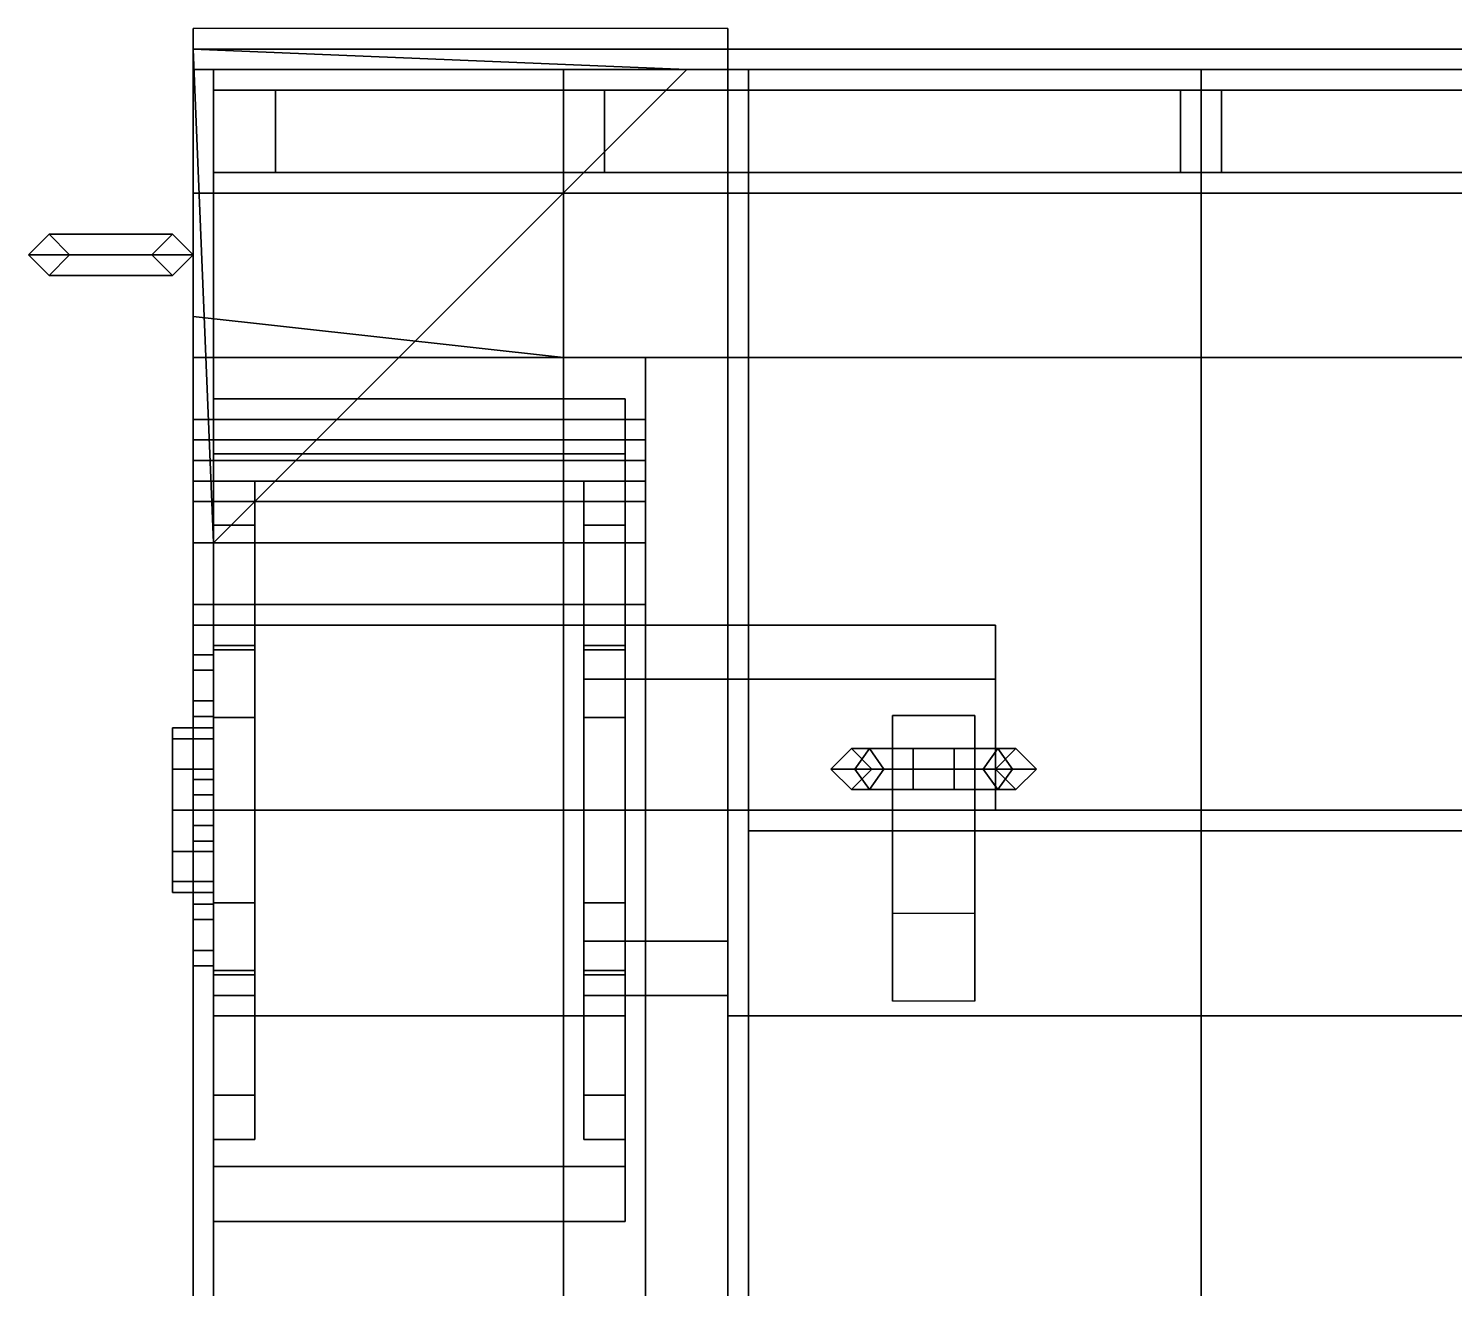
# Model space of a CAD drawing. Header units: millimetres. Extents: x -0.8 to 1, y -2.1 to 9.2.
# Drawn here: x -0.84 to -0.147, y 1.538 to 2.15 of the extents above; entities that cross this region are included whole.
import ezdxf

# ---------------------------------------------------------------- set-up
doc = ezdxf.new("R2010")
doc.units = ezdxf.units.MM
for name, color, linetype in [('fenders', 6, 'Continuous'), ('internals', 3, 'Continuous'), ('tent', 3, 'Continuous'), ('tracks', 3, 'Continuous'), ('wheels', 2, 'Continuous')]:
    doc.layers.add(name, color=color, linetype=linetype)

msp = doc.modelspace()

# ---------------------------------------------------------------- linework, layer by layer
for points in [[(-0.75, 1.9, 1.7), (-0.76, 2.14, 1.7), (-0.76, 0.89, 1.7), (-0.75, 1.13, 1.7)], [(-0.5, 2.13, 1.7), (-0.5, 2.14, 1.7), (-0.76, 2.14, 1.7), (-0.52, 2.13, 1.7)], [(-0.76, 2.14, 0.78), (-0.5, 2.14, 1.22), (0.5, 2.14, 1.22), (0.76, 2.14, 0.78)], [(-0.76, 0.89, 1.12), (-0.76, 0.89, 1.7), (-0.76, 2.14, 1.7), (-0.76, 2.14, 0.78)], [(-0.76, 2.14, 0.78), (-0.76, 0.29, 0.78), (-0.76, 0.29, 1.12), (-0.76, 0.89, 1.12)], [(-0.52, 2.13, 1.7), (-0.52, 2.13, 1.7), (-0.76, 2.14, 1.7), (-0.75, 1.9, 1.7)], [(-0.76, 2.14, 0.78), (-0.76, 2.14, 1.7), (-0.5, 2.14, 1.7), (-0.5, 2.14, 1.22)], [(-0.5, 2.08, 0.73), (-0.5, 2.14, 0.78), (0.5, 2.14, 0.78), (0.5, 2.08, 0.73)], [(-0.5, 1.77, 0.78), (-0.5, 2.14, 0.78), (-0.5, 2.08, 0.73), (-0.5, 1.77, 0.73)], [(0.5, 2.13, 1.22), (0.5, 2.14, 1.22), (-0.5, 2.14, 1.22), (-0.5, 2.13, 1.22)], [(-0.5, 2.13, 1.22), (-0.5, 2.14, 1.22), (-0.5, 2.14, 1.7), (-0.5, 2.13, 1.7)], [(-0.52, 2.13, 1.69), (-0.52, 2.13, 1.7), (-0.75, 1.9, 1.7), (-0.75, 1.9, 1.69)], [(-0.58, 2.12, 1.83), (-0.56, 2.12, 1.81), (-0.72, 2.12, 1.77), (-0.75, 2.12, 1.79)], [(-0.75, 2.08, 1.79), (-0.58, 2.08, 1.83), (-0.58, 2.12, 1.83), (-0.75, 2.12, 1.79)], [(-0.75, 2.12, 1.79), (-0.72, 2.12, 1.77), (-0.72, 2.12, 1.7), (-0.75, 2.12, 1.7)], [(-0.75, 2.08, 1.7), (-0.75, 2.08, 1.79), (-0.75, 2.12, 1.79), (-0.75, 2.12, 1.7)], [(-0.72, 2.12, 1.77), (-0.56, 2.12, 1.81), (-0.56, 2.08, 1.81), (-0.72, 2.08, 1.77)], [(-0.72, 2.12, 1.7), (-0.72, 2.12, 1.77), (-0.72, 2.08, 1.77), (-0.72, 2.08, 1.7)], [(-0.58, 2.08, 1.83), (-0.26, 2.08, 1.87), (-0.26, 2.12, 1.87), (-0.58, 2.12, 1.83)], [(-0.26, 2.12, 1.87), (-0.28, 2.12, 1.84), (-0.56, 2.12, 1.81), (-0.58, 2.12, 1.83)], [(-0.56, 2.12, 1.81), (-0.28, 2.12, 1.84), (-0.28, 2.08, 1.84), (-0.56, 2.08, 1.81)], [(-0.03, 2.12, 1.88), (-0.03, 2.12, 1.85), (-0.28, 2.12, 1.84), (-0.26, 2.12, 1.87)], [(-0.28, 2.12, 1.84), (-0.03, 2.12, 1.85), (-0.03, 2.08, 1.85), (-0.28, 2.08, 1.84)], [(-0.26, 2.08, 1.87), (-0.03, 2.08, 1.88), (-0.03, 2.12, 1.88), (-0.26, 2.12, 1.87)], [(-0.72, 2.08, 1.77), (-0.56, 2.08, 1.81), (-0.58, 2.08, 1.83), (-0.75, 2.08, 1.79)], [(-0.72, 2.08, 1.7), (-0.72, 2.08, 1.77), (-0.75, 2.08, 1.79), (-0.75, 2.08, 1.7)], [(-0.56, 2.08, 1.81), (-0.28, 2.08, 1.84), (-0.26, 2.08, 1.87), (-0.58, 2.08, 1.83)], [(-0.5, 1.77, 0.73), (-0.5, 2.08, 0.73), (0.5, 2.08, 0.73), (0.5, 1.77, 0.73)], [(-0.28, 2.08, 1.84), (-0.03, 2.08, 1.85), (-0.03, 2.08, 1.88), (-0.26, 2.08, 1.87)], [(-0.83, 2.03, 1.34), (-0.82, 2.04, 1.34), (-0.83, 2.05, 1.34), (-0.84, 2.04, 1.34)], [(-0.84, 2.04, 1.34), (-0.83, 2.05, 1.34), (-0.83, 2.05, 1.3), (-0.84, 2.04, 1.29)], [(-0.84, 2.04, 1.29), (-0.83, 2.05, 1.3), (-0.77, 2.05, 1.3), (-0.76, 2.04, 1.29)], [(-0.84, 2.04, 1.45), (-0.83, 2.05, 1.46), (-0.77, 2.05, 1.46), (-0.76, 2.04, 1.45)], [(-0.84, 2.04, 1.5), (-0.83, 2.05, 1.5), (-0.83, 2.05, 1.46), (-0.84, 2.04, 1.45)], [(-0.83, 2.03, 1.5), (-0.82, 2.04, 1.5), (-0.83, 2.05, 1.5), (-0.84, 2.04, 1.5)], [(-0.83, 2.05, 1.34), (-0.82, 2.04, 1.34), (-0.82, 2.04, 1.31), (-0.83, 2.05, 1.3)], [(-0.83, 2.05, 1.3), (-0.82, 2.04, 1.31), (-0.78, 2.04, 1.31), (-0.77, 2.05, 1.3)], [(-0.83, 2.05, 1.46), (-0.82, 2.04, 1.47), (-0.78, 2.04, 1.47), (-0.77, 2.05, 1.46)], [(-0.83, 2.05, 1.5), (-0.82, 2.04, 1.5), (-0.82, 2.04, 1.47), (-0.83, 2.05, 1.46)], [(-0.77, 2.03, 1.39), (-0.76, 2.04, 1.39), (-0.77, 2.05, 1.39), (-0.78, 2.04, 1.39)], [(-0.78, 2.04, 1.39), (-0.77, 2.05, 1.39), (-0.77, 2.05, 1.3), (-0.78, 2.04, 1.31)], [(-0.78, 2.04, 1.55), (-0.77, 2.05, 1.55), (-0.77, 2.05, 1.46), (-0.78, 2.04, 1.47)], [(-0.77, 2.03, 1.55), (-0.76, 2.04, 1.55), (-0.77, 2.05, 1.55), (-0.78, 2.04, 1.55)], [(-0.77, 2.05, 1.39), (-0.76, 2.04, 1.39), (-0.76, 2.04, 1.29), (-0.77, 2.05, 1.3)], [(-0.77, 2.05, 1.55), (-0.76, 2.04, 1.55), (-0.76, 2.04, 1.45), (-0.77, 2.05, 1.46)], [(-0.83, 2.03, 1.34), (-0.84, 2.04, 1.34), (-0.84, 2.04, 1.29), (-0.83, 2.03, 1.3)], [(-0.83, 2.03, 1.3), (-0.84, 2.04, 1.29), (-0.76, 2.04, 1.29), (-0.77, 2.03, 1.3)], [(-0.83, 2.03, 1.46), (-0.84, 2.04, 1.45), (-0.76, 2.04, 1.45), (-0.77, 2.03, 1.46)], [(-0.83, 2.03, 1.5), (-0.84, 2.04, 1.5), (-0.84, 2.04, 1.45), (-0.83, 2.03, 1.46)], [(-0.82, 2.04, 1.34), (-0.83, 2.03, 1.34), (-0.83, 2.03, 1.3), (-0.82, 2.04, 1.31)], [(-0.82, 2.04, 1.31), (-0.83, 2.03, 1.3), (-0.77, 2.03, 1.3), (-0.78, 2.04, 1.31)], [(-0.82, 2.04, 1.47), (-0.83, 2.03, 1.46), (-0.77, 2.03, 1.46), (-0.78, 2.04, 1.47)], [(-0.82, 2.04, 1.5), (-0.83, 2.03, 1.5), (-0.83, 2.03, 1.46), (-0.82, 2.04, 1.47)], [(-0.77, 2.03, 1.39), (-0.78, 2.04, 1.39), (-0.78, 2.04, 1.31), (-0.77, 2.03, 1.3)], [(-0.77, 2.03, 1.55), (-0.78, 2.04, 1.55), (-0.78, 2.04, 1.47), (-0.77, 2.03, 1.46)], [(-0.76, 2.04, 1.39), (-0.77, 2.03, 1.39), (-0.77, 2.03, 1.3), (-0.76, 2.04, 1.29)], [(-0.76, 2.04, 1.55), (-0.77, 2.03, 1.55), (-0.77, 2.03, 1.46), (-0.76, 2.04, 1.45)], [(-0.57, 1.86, 0.5), (-0.57, 1.83364, 0.56364), (-0.37, 1.83364, 0.56364), (-0.37, 1.86, 0.5)], [(-0.57, 1.83364, 0.43636), (-0.57, 1.86, 0.5), (-0.37, 1.86, 0.5), (-0.37, 1.83364, 0.43636)], [(-0.37, 1.83364, 0.43636), (-0.37, 1.86, 0.5), (-0.37, 1.86, 0.5), (-0.37, 1.83364, 0.56364)], [(-0.57, 1.83364, 0.56364), (-0.57, 1.77, 0.59), (-0.37, 1.77, 0.59), (-0.37, 1.83364, 0.56364)], [(-0.57, 1.77, 0.41), (-0.57, 1.83364, 0.43636), (-0.37, 1.83364, 0.43636), (-0.37, 1.77, 0.41)], [(-0.37, 1.77, 0.41), (-0.37, 1.83364, 0.43636), (-0.37, 1.83364, 0.56364), (-0.37, 1.77, 0.59)], [(-0.42, 1.81598, 0.325), (-0.42, 1.79, 0.34), (-0.38, 1.79, 0.34), (-0.38, 1.81598, 0.325)], [(-0.42, 1.79, 0.28), (-0.42, 1.81598, 0.295), (-0.38, 1.81598, 0.295), (-0.38, 1.79, 0.28)], [(-0.42, 1.81598, 0.295), (-0.42, 1.81598, 0.325), (-0.38, 1.81598, 0.325), (-0.38, 1.81598, 0.295)], [(-0.42, 1.79, 0.28), (-0.42, 1.79, 0.34), (-0.42, 1.81598, 0.325), (-0.42, 1.81598, 0.295)], [(-0.38, 1.81598, 0.295), (-0.38, 1.81598, 0.325), (-0.38, 1.79, 0.34), (-0.38, 1.79, 0.28)], [(-0.45, 1.79, 0.26), (-0.44, 1.8, 0.26), (-0.43121, 1.8, 0.23879), (-0.43828, 1.79, 0.23172)], [(-0.44, 1.8, 0.31), (-0.45, 1.79, 0.32), (-0.42, 1.79, 0.32), (-0.42, 1.8, 0.31)], [(-0.44, 1.8, 0.26), (-0.45, 1.79, 0.26), (-0.45, 1.79, 0.32), (-0.44, 1.8, 0.31)], [(-0.44, 1.8, 0.26), (-0.43, 1.79, 0.26), (-0.42414, 1.79, 0.24586), (-0.43121, 1.8, 0.23879)], [(-0.43, 1.79, 0.3), (-0.44, 1.8, 0.31), (-0.42, 1.8, 0.31), (-0.42, 1.79, 0.3)], [(-0.43, 1.79, 0.26), (-0.44, 1.8, 0.26), (-0.44, 1.8, 0.31), (-0.43, 1.79, 0.3)], [(-0.43828, 1.79, 0.23172), (-0.43121, 1.8, 0.23879), (-0.41, 1.8, 0.23), (-0.41, 1.79, 0.22)], [(-0.43121, 1.8, 0.23879), (-0.42414, 1.79, 0.24586), (-0.41, 1.79, 0.24), (-0.41, 1.8, 0.23)], [(-0.41, 1.79, 0.22), (-0.41, 1.8, 0.23), (-0.39, 1.8, 0.23), (-0.39, 1.79, 0.22)], [(-0.41, 1.8, 0.23), (-0.41, 1.79, 0.24), (-0.39, 1.79, 0.24), (-0.39, 1.8, 0.23)], [(-0.39, 1.8, 0.23), (-0.39, 1.79, 0.24), (-0.37586, 1.79, 0.24586), (-0.36879, 1.8, 0.23879)], [(-0.39, 1.79, 0.22), (-0.39, 1.8, 0.23), (-0.36879, 1.8, 0.23879), (-0.36172, 1.79, 0.23172)], [(-0.38, 1.79, 0.3), (-0.38, 1.8, 0.31), (-0.36, 1.8, 0.31), (-0.37, 1.79, 0.3)], [(-0.38, 1.8, 0.31), (-0.38, 1.79, 0.32), (-0.35, 1.79, 0.32), (-0.36, 1.8, 0.31)], [(-0.36879, 1.8, 0.23879), (-0.37586, 1.79, 0.24586), (-0.37, 1.79, 0.26), (-0.36, 1.8, 0.26)], [(-0.36, 1.8, 0.26), (-0.37, 1.79, 0.26), (-0.37, 1.79, 0.3), (-0.36, 1.8, 0.31)], [(-0.36172, 1.79, 0.23172), (-0.36879, 1.8, 0.23879), (-0.36, 1.8, 0.26), (-0.35, 1.79, 0.26)], [(-0.35, 1.79, 0.26), (-0.36, 1.8, 0.26), (-0.36, 1.8, 0.31), (-0.35, 1.79, 0.32)], [(-0.44, 1.78, 0.26), (-0.45, 1.79, 0.26), (-0.43828, 1.79, 0.23172), (-0.43121, 1.78, 0.23879)], [(-0.45, 1.79, 0.32), (-0.44, 1.78, 0.31), (-0.42, 1.78, 0.31), (-0.42, 1.79, 0.32)], [(-0.45, 1.79, 0.26), (-0.44, 1.78, 0.26), (-0.44, 1.78, 0.31), (-0.45, 1.79, 0.32)], [(-0.43, 1.79, 0.26), (-0.44, 1.78, 0.26), (-0.43121, 1.78, 0.23879), (-0.42414, 1.79, 0.24586)], [(-0.44, 1.78, 0.31), (-0.43, 1.79, 0.3), (-0.42, 1.79, 0.3), (-0.42, 1.78, 0.31)], [(-0.44, 1.78, 0.26), (-0.43, 1.79, 0.26), (-0.43, 1.79, 0.3), (-0.44, 1.78, 0.31)], [(-0.43121, 1.78, 0.23879), (-0.43828, 1.79, 0.23172), (-0.41, 1.79, 0.22), (-0.41, 1.78, 0.23)], [(-0.42414, 1.79, 0.24586), (-0.43121, 1.78, 0.23879), (-0.41, 1.78, 0.23), (-0.41, 1.79, 0.24)], [(-0.42, 1.79, 0.34), (-0.42, 1.72, 0.34), (-0.38, 1.72, 0.34), (-0.38, 1.79, 0.34)], [(-0.42, 1.67714, 0.28), (-0.42, 1.79, 0.28), (-0.38, 1.79, 0.28), (-0.38, 1.67714, 0.28)], [(-0.42, 1.79, 0.28), (-0.42, 1.67714, 0.28), (-0.42, 1.72, 0.34), (-0.42, 1.79, 0.34)], [(-0.41, 1.79, 0.24), (-0.41, 1.78, 0.23), (-0.39, 1.78, 0.23), (-0.39, 1.79, 0.24)], [(-0.41, 1.78, 0.23), (-0.41, 1.79, 0.22), (-0.39, 1.79, 0.22), (-0.39, 1.78, 0.23)], [(-0.39, 1.78, 0.23), (-0.39, 1.79, 0.22), (-0.36172, 1.79, 0.23172), (-0.36879, 1.78, 0.23879)], [(-0.39, 1.79, 0.24), (-0.39, 1.78, 0.23), (-0.36879, 1.78, 0.23879), (-0.37586, 1.79, 0.24586)], [(-0.38, 1.79, 0.34), (-0.38, 1.72, 0.34), (-0.38, 1.67714, 0.28), (-0.38, 1.79, 0.28)], [(-0.38, 1.79, 0.32), (-0.38, 1.78, 0.31), (-0.36, 1.78, 0.31), (-0.35, 1.79, 0.32)], [(-0.38, 1.78, 0.31), (-0.38, 1.79, 0.3), (-0.37, 1.79, 0.3), (-0.36, 1.78, 0.31)], [(-0.37586, 1.79, 0.24586), (-0.36879, 1.78, 0.23879), (-0.36, 1.78, 0.26), (-0.37, 1.79, 0.26)], [(-0.37, 1.79, 0.26), (-0.36, 1.78, 0.26), (-0.36, 1.78, 0.31), (-0.37, 1.79, 0.3)], [(-0.36879, 1.78, 0.23879), (-0.36172, 1.79, 0.23172), (-0.35, 1.79, 0.26), (-0.36, 1.78, 0.26)], [(-0.36, 1.78, 0.26), (-0.35, 1.79, 0.26), (-0.35, 1.79, 0.32), (-0.36, 1.78, 0.31)], [(-0.57, 1.70636, 0.43636), (-0.57, 1.77, 0.41), (-0.5, 1.77, 0.41), (-0.5, 1.70636, 0.43636)], [(-0.57, 1.77, 0.59), (-0.57, 1.70636, 0.56364), (-0.5, 1.70636, 0.56364), (-0.5, 1.77, 0.59)], [(-0.5, 1.67, 0.27), (-0.5, -1.73, 0.27), (-0.5, -1.8, 0.41), (-0.5, 1.77, 0.41)], [(0.5, 1.77, 0.41), (0.5, 1.67, 0.27), (-0.5, 1.67, 0.27), (-0.5, 1.77, 0.41)], [(-0.5, 1.77, 0.41), (-0.5, -1.8, 0.41), (-0.5, -1.82, 0.49), (-0.5, 1.77, 0.78)], [(0.5, 1.77, 0.73), (0.37, 1.77, 0.59), (-0.37, 1.77, 0.59), (-0.5, 1.77, 0.73)], [(-0.5, 1.77, 0.78), (-0.5, -1.82, 0.49), (-0.5, -1.82, 0.57), (-0.5, -1.79, 0.69)], [(-0.5, 1.77, 0.78), (-0.5, -1.79, 0.69), (-0.5, -1.79, 0.69), (-0.5, -1.60111, 0.78)], [(-0.5, 1.77, 0.73), (-0.37, 1.77, 0.59), (-0.5, 1.77, 0.59), (-0.5, 1.77, 0.73)], [(0.37, 1.77, 0.41), (-0.37, 1.77, 0.41), (-0.37, 1.77, 0.59), (0.37, 1.77, 0.59)], [(-0.57, 1.68, 0.5), (-0.57, 1.70636, 0.43636), (-0.5, 1.70636, 0.43636), (-0.5, 1.68, 0.5)], [(-0.57, 1.70636, 0.56364), (-0.57, 1.68, 0.5), (-0.5, 1.68, 0.5), (-0.5, 1.70636, 0.56364)], [(0.5, 1.67, 0.27), (0.5, -1.73, 0.27), (-0.5, -1.73, 0.27), (-0.5, 1.67, 0.27)]]:
    msp.add_3dface(points)
at = {"layer": 'fenders'}
for points in [[(-0.76, 2.12, 0.55), (-0.76, 2.11, 0.78), (-0.76, 2.14, 0.78), (-0.76, 2.15, 0.56)], [(-0.76, 2.15, 0.56), (-0.76, 2.14, 0.78), (-0.5, 2.14, 0.78), (-0.5, 2.15, 0.56)], [(-0.5, 2.15, 0.56), (-0.5, 2.14, 0.78), (-0.5, 1.77, 0.78), (-0.5, 1.77, 0.41)]]:
    msp.add_3dface(points, dxfattribs=at)
at = {"layer": 'internals'}
for points in [[(-0.49, 0.9, 1.07), (-0.49, 2.13, 1.07), (-0.75, 2.13, 1.07), (-0.75, 0.9, 1.07)], [(-0.75, 0.9, 1.07), (-0.75, 2.13, 1.07), (-0.75, 1.9, 1.69), (-0.75, 1.13, 1.69)], [(0.5, 2.13, 1.22), (-0.5, 2.13, 1.22), (-0.75, 2.13, 1.07), (0.75, 2.13, 1.07)], [(-0.75, 2.13, 1.07), (-0.75, 2.13, 1.07), (-0.75, 2.13, 1.69), (-0.75, 1.9, 1.69)], [(-0.52, 2.13, 1.69), (-0.75, 2.13, 1.69), (-0.75, 2.13, 1.07), (-0.5, 2.13, 1.22)], [(-0.5, 2.13, 1.7), (-0.52, 2.13, 1.7), (-0.52, 2.13, 1.69), (-0.5, 2.13, 1.22)], [(-0.49, 1.76, 0.79), (-0.49, 2.13, 0.79), (-0.49, 2.13, 1.07), (-0.49, 0.9, 1.07)], [(0.49, 1.76, 0.79), (0.49, 2.13, 0.79), (-0.49, 2.13, 0.79), (-0.49, 1.76, 0.79)], [(0.49, 2.13, 0.79), (0.49, 2.13, 1.07), (-0.49, 2.13, 1.07), (-0.49, 2.13, 0.79)], [(-0.75, 1.9, 1.7), (-0.75, 1.13, 1.7), (-0.75, 1.13, 1.69), (-0.75, 1.9, 1.69)], [(0.49, 0.9, 0.71), (0.49, 1.76, 0.71), (-0.49, 1.76, 0.71), (-0.49, 0.9, 0.71)], [(-0.49, 0.9, 0.71), (-0.49, 1.76, 0.71), (-0.49, 1.76, 0.79), (-0.49, 0.9, 1.07)], [(0.49, 1.76, 0.71), (0.49, 1.76, 0.79), (-0.49, 1.76, 0.79), (-0.49, 1.76, 0.71)]]:
    msp.add_3dface(points, dxfattribs=at)
at = {"layer": 'tent'}
for points in [[(-0.76, 2.07, 1.8), (-0.58, 2.07, 1.84), (-0.58, 2.13, 1.84), (-0.76, 2.13, 1.8)], [(-0.76, 2.07, 1.7), (-0.76, 2.07, 1.8), (-0.76, 2.13, 1.8), (-0.76, 2.13, 1.7)], [(-0.76, 2.13, 1.7), (-0.76, 2.13, 1.8), (0.76, 2.13, 1.8), (0.76, 2.13, 1.7)], [(-0.76, 2.13, 1.8), (-0.58, 2.13, 1.84), (0.58, 2.13, 1.84), (0.76, 2.13, 1.8)], [(-0.58, 2.07, 1.84), (-0.27, 2.07, 1.88), (-0.27, 2.13, 1.88), (-0.58, 2.13, 1.84)], [(-0.58, 2.13, 1.84), (-0.27, 2.13, 1.88), (0.27, 2.13, 1.88), (0.58, 2.13, 1.84)], [(-0.27, 2.07, 1.88), (-0.04, 2.07, 1.89), (-0.04, 2.13, 1.89), (-0.27, 2.13, 1.88)], [(-0.27, 2.13, 1.88), (-0.04, 2.13, 1.89), (0.04, 2.13, 1.89), (0.27, 2.13, 1.88)], [(-0.76, 2.07, 1.7), (-0.76, 2.01, 1.79), (-0.76, 2.07, 1.8), (-0.76, 2.07, 1.7)], [(-0.76, 2.01, 1.79), (-0.58, 1.99, 1.83), (-0.58, 2.07, 1.84), (-0.76, 2.07, 1.8)], [(-0.76, 0.96, 1.7), (-0.76, 1.01, 1.79), (-0.76, 2.01, 1.79), (-0.76, 2.07, 1.7)], [(-0.58, 1.99, 1.83), (-0.27, 1.99, 1.86), (-0.27, 2.07, 1.88), (-0.58, 2.07, 1.84)], [(-0.27, 1.99, 1.86), (-0.03, 1.99, 1.86), (-0.04, 2.07, 1.89), (-0.27, 2.07, 1.88)], [(-0.76, 1.01, 1.79), (-0.58, 1.03, 1.83), (-0.58, 1.99, 1.83), (-0.76, 2.01, 1.79)], [(-0.58, 1.03, 1.83), (-0.27, 1.03, 1.86), (-0.27, 1.99, 1.86), (-0.58, 1.99, 1.83)], [(-0.27, 1.03, 1.86), (-0.03, 1.03, 1.86), (-0.03, 1.99, 1.86), (-0.27, 1.99, 1.86)]]:
    msp.add_3dface(points, dxfattribs=at)
at = {"layer": 'tracks'}
for points in [[(-0.54, 1.95, 0.62), (-0.54, 1.99, 0.53), (-0.76, 1.99, 0.53), (-0.76, 1.95, 0.62)], [(-0.76, 1.95, 0.62), (-0.76, 1.99, 0.53), (-0.76, 1.96, 0.53), (-0.76, 1.93, 0.61)], [(-0.54, 1.99, 0.53), (-0.54, 1.99, 0.47), (-0.76, 1.99, 0.47), (-0.76, 1.99, 0.53)], [(-0.76, 1.99, 0.53), (-0.76, 1.99, 0.47), (-0.76, 1.96, 0.47), (-0.76, 1.96, 0.53)], [(-0.76, 1.99, 0.47), (-0.76, 1.96, 0.39), (-0.76, 1.94, 0.4), (-0.76, 1.96, 0.47)], [(-0.54, 1.99, 0.47), (-0.54, 1.96, 0.39), (-0.76, 1.96, 0.39), (-0.76, 1.99, 0.47)], [(-0.54, 1.96, 0.53), (-0.54, 1.99, 0.53), (-0.54, 1.95, 0.62), (-0.54, 1.93, 0.61)], [(-0.54, 1.96, 0.47), (-0.54, 1.99, 0.47), (-0.54, 1.99, 0.53), (-0.54, 1.96, 0.53)], [(-0.54, 1.94, 0.4), (-0.54, 1.96, 0.39), (-0.54, 1.99, 0.47), (-0.54, 1.96, 0.47)], [(-0.76, 1.93, 0.61), (-0.76, 1.96, 0.53), (-0.54, 1.96, 0.53), (-0.54, 1.93, 0.61)], [(-0.76, 1.96, 0.53), (-0.76, 1.96, 0.47), (-0.54, 1.96, 0.47), (-0.54, 1.96, 0.53)], [(-0.76, 1.96, 0.47), (-0.76, 1.94, 0.4), (-0.54, 1.94, 0.4), (-0.54, 1.96, 0.47)], [(-0.54, 1.96, 0.39), (-0.54, 1.92, 0.34), (-0.76, 1.92, 0.34), (-0.76, 1.96, 0.39)], [(-0.76, 1.96, 0.39), (-0.76, 1.92, 0.34), (-0.76, 1.9, 0.36), (-0.76, 1.94, 0.4)], [(-0.54, 1.9, 0.36), (-0.54, 1.92, 0.34), (-0.54, 1.96, 0.39), (-0.54, 1.94, 0.4)], [(-0.76, 1.87, 0.69), (-0.76, 1.95, 0.62), (-0.76, 1.93, 0.61), (-0.76, 1.86, 0.67)], [(-0.54, 1.87, 0.69), (-0.54, 1.95, 0.62), (-0.76, 1.95, 0.62), (-0.76, 1.87, 0.69)], [(-0.54, 1.93, 0.61), (-0.54, 1.95, 0.62), (-0.54, 1.87, 0.69), (-0.54, 1.86, 0.67)], [(-0.76, 1.94, 0.4), (-0.76, 1.9, 0.36), (-0.54, 1.9, 0.36), (-0.54, 1.94, 0.4)], [(-0.76, 1.86, 0.67), (-0.76, 1.93, 0.61), (-0.54, 1.93, 0.61), (-0.54, 1.86, 0.67)], [(-0.54, 1.92, 0.34), (-0.54, 1.31), (-0.76, 1.31), (-0.76, 1.92, 0.34)], [(-0.76, 1.92, 0.34), (-0.76, 1.31), (-0.76, 1.3, 0.02), (-0.76, 1.9, 0.36)], [(-0.54, 1.3, 0.02), (-0.54, 1.31), (-0.54, 1.92, 0.34), (-0.54, 1.9, 0.36)], [(-0.76, 1.9, 0.36), (-0.76, 1.3, 0.02), (-0.54, 1.3, 0.02), (-0.54, 1.9, 0.36)], [(-0.76, 1.77, 0.72), (-0.76, 1.87, 0.69), (-0.76, 1.86, 0.67), (-0.76, 1.77, 0.69)], [(-0.54, 1.77, 0.72), (-0.54, 1.87, 0.69), (-0.76, 1.87, 0.69), (-0.76, 1.77, 0.72)], [(-0.54, 1.86, 0.67), (-0.54, 1.87, 0.69), (-0.54, 1.77, 0.72), (-0.54, 1.77, 0.69)], [(-0.76, 1.77, 0.69), (-0.76, 1.86, 0.67), (-0.54, 1.86, 0.67), (-0.54, 1.77, 0.69)], [(-0.76, 1.44, 0.7), (-0.76, 1.77, 0.69), (-0.54, 1.77, 0.69), (-0.54, 1.44, 0.7)], [(-0.76, 1.44, 0.73), (-0.76, 1.77, 0.72), (-0.76, 1.77, 0.69), (-0.76, 1.44, 0.7)], [(-0.54, 1.44, 0.73), (-0.54, 1.77, 0.72), (-0.76, 1.77, 0.72), (-0.76, 1.44, 0.73)], [(-0.54, 1.77, 0.69), (-0.54, 1.77, 0.72), (-0.54, 1.44, 0.73), (-0.54, 1.44, 0.7)]]:
    msp.add_3dface(points, dxfattribs=at)
at = {"layer": 'wheels'}
for points in [[(-0.55, 1.94321, 0.6), (-0.55, 1.97, 0.5), (-0.75, 1.97, 0.5), (-0.75, 1.94321, 0.6)], [(-0.55, 1.97, 0.5), (-0.55, 1.94321, 0.4), (-0.75, 1.94321, 0.4), (-0.75, 1.97, 0.5)], [(-0.75, 1.94321, 0.6), (-0.75, 1.97, 0.5), (-0.75, 1.93, 0.5), (-0.75, 1.90856, 0.58)], [(-0.75, 1.97, 0.5), (-0.75, 1.94321, 0.4), (-0.75, 1.90856, 0.42), (-0.75, 1.93, 0.5)], [(-0.55, 1.97, 0.5), (-0.55, 1.94321, 0.6), (-0.55, 1.90856, 0.58), (-0.55, 1.93, 0.5)], [(-0.55, 1.94321, 0.4), (-0.55, 1.97, 0.5), (-0.55, 1.93, 0.5), (-0.55, 1.90856, 0.42)], [(-0.55, 1.87, 0.67321), (-0.55, 1.94321, 0.6), (-0.75, 1.94321, 0.6), (-0.75, 1.87, 0.67321)], [(-0.55, 1.94321, 0.4), (-0.55, 1.87, 0.32679), (-0.75, 1.87, 0.32679), (-0.75, 1.94321, 0.4)], [(-0.75, 1.87, 0.67321), (-0.75, 1.94321, 0.6), (-0.75, 1.90856, 0.58), (-0.75, 1.85, 0.63856)], [(-0.75, 1.94321, 0.4), (-0.75, 1.87, 0.32679), (-0.75, 1.85, 0.36144), (-0.75, 1.90856, 0.42)], [(-0.55, 1.94321, 0.6), (-0.55, 1.87, 0.67321), (-0.55, 1.85, 0.63856), (-0.55, 1.90856, 0.58)], [(-0.55, 1.87, 0.32679), (-0.55, 1.94321, 0.4), (-0.55, 1.90856, 0.42), (-0.55, 1.85, 0.36144)], [(-0.73, 1.90856, 0.42), (-0.73, 1.93, 0.5), (-0.75, 1.93, 0.5), (-0.75, 1.90856, 0.42)], [(-0.73, 1.93, 0.5), (-0.73, 1.90856, 0.58), (-0.75, 1.90856, 0.58), (-0.75, 1.93, 0.5)], [(-0.73, 1.90856, 0.58), (-0.73, 1.93, 0.5), (-0.73, 1.86, 0.5), (-0.73, 1.84794, 0.545)], [(-0.73, 1.93, 0.5), (-0.73, 1.90856, 0.42), (-0.73, 1.84794, 0.455), (-0.73, 1.86, 0.5)], [(-0.57, 1.93, 0.5), (-0.57, 1.90856, 0.58), (-0.57, 1.84794, 0.545), (-0.57, 1.86, 0.5)], [(-0.57, 1.90856, 0.42), (-0.57, 1.93, 0.5), (-0.57, 1.86, 0.5), (-0.57, 1.84794, 0.455)], [(-0.57, 1.90856, 0.58), (-0.57, 1.93, 0.5), (-0.55, 1.93, 0.5), (-0.55, 1.90856, 0.58)], [(-0.57, 1.93, 0.5), (-0.57, 1.90856, 0.42), (-0.55, 1.90856, 0.42), (-0.55, 1.93, 0.5)], [(-0.73, 1.85, 0.36144), (-0.73, 1.90856, 0.42), (-0.75, 1.90856, 0.42), (-0.75, 1.85, 0.36144)], [(-0.73, 1.90856, 0.58), (-0.73, 1.85, 0.63856), (-0.75, 1.85, 0.63856), (-0.75, 1.90856, 0.58)], [(-0.73, 1.85, 0.63856), (-0.73, 1.90856, 0.58), (-0.73, 1.84794, 0.545), (-0.73, 1.815, 0.57794)], [(-0.73, 1.90856, 0.42), (-0.73, 1.85, 0.36144), (-0.73, 1.815, 0.42206), (-0.73, 1.84794, 0.455)], [(-0.57, 1.90856, 0.58), (-0.57, 1.85, 0.63856), (-0.57, 1.815, 0.57794), (-0.57, 1.84794, 0.545)], [(-0.57, 1.85, 0.63856), (-0.57, 1.90856, 0.58), (-0.55, 1.90856, 0.58), (-0.55, 1.85, 0.63856)], [(-0.57, 1.85, 0.36144), (-0.57, 1.90856, 0.42), (-0.57, 1.84794, 0.455), (-0.57, 1.815, 0.42206)], [(-0.57, 1.90856, 0.42), (-0.57, 1.85, 0.36144), (-0.55, 1.85, 0.36144), (-0.55, 1.90856, 0.42)], [(-0.55, 1.77, 0.7), (-0.55, 1.87, 0.67321), (-0.75, 1.87, 0.67321), (-0.75, 1.77, 0.7)], [(-0.55, 1.87, 0.32679), (-0.55, 1.77, 0.3), (-0.75, 1.77, 0.3), (-0.75, 1.87, 0.32679)], [(-0.75, 1.77, 0.7), (-0.75, 1.87, 0.67321), (-0.75, 1.85, 0.63856), (-0.75, 1.77, 0.66)], [(-0.75, 1.87, 0.32679), (-0.75, 1.77, 0.3), (-0.75, 1.77, 0.34), (-0.75, 1.85, 0.36144)], [(-0.55, 1.77, 0.3), (-0.55, 1.87, 0.32679), (-0.55, 1.85, 0.36144), (-0.55, 1.77, 0.34)], [(-0.55, 1.87, 0.67321), (-0.55, 1.77, 0.7), (-0.55, 1.77, 0.66), (-0.55, 1.85, 0.63856)], [(-0.73, 1.84794, 0.545), (-0.73, 1.86, 0.5), (-0.75, 1.86, 0.5), (-0.75, 1.84794, 0.545)], [(-0.73, 1.86, 0.5), (-0.73, 1.84794, 0.455), (-0.75, 1.84794, 0.455), (-0.75, 1.86, 0.5)], [(-0.75, 1.86, 0.5), (-0.75, 1.86, 0.5), (-0.75, 1.84562, 0.535), (-0.75, 1.84794, 0.545)], [(-0.75, 1.86, 0.5), (-0.75, 1.86, 0.5), (-0.75, 1.83812, 0.52201), (-0.75, 1.84562, 0.535)], [(-0.75, 1.86, 0.5), (-0.75, 1.81, 0.5), (-0.75, 1.82312, 0.52201), (-0.75, 1.83812, 0.52201)], [(-0.75, 1.81, 0.5), (-0.75, 1.86, 0.5), (-0.75, 1.83812, 0.47799), (-0.75, 1.82312, 0.47799)], [(-0.75, 1.86, 0.5), (-0.75, 1.84562, 0.465), (-0.75, 1.83812, 0.47799)], [(-0.75, 1.86, 0.5), (-0.75, 1.84794, 0.455), (-0.75, 1.84562, 0.465)], [(-0.57, 1.84794, 0.455), (-0.57, 1.86, 0.5), (-0.55, 1.86, 0.5), (-0.55, 1.84794, 0.455)], [(-0.57, 1.86, 0.5), (-0.57, 1.84794, 0.545), (-0.55, 1.84794, 0.545), (-0.55, 1.86, 0.5)], [(-0.55, 1.84794, 0.545), (-0.55, 1.815, 0.57794), (-0.55, 1.77, 0.59), (-0.55, 1.86, 0.5)], [(-0.55, 1.86, 0.5), (-0.55, 1.77, 0.59), (-0.55, 1.725, 0.57794), (-0.55, 1.84794, 0.455)], [(-0.76, 1.83812, 0.52201), (-0.76, 1.82312, 0.54799), (-0.76, 1.83812, 0.54799), (-0.76, 1.84562, 0.535)], [(-0.75, 1.84562, 0.535), (-0.75, 1.83812, 0.52201), (-0.76, 1.83812, 0.52201), (-0.76, 1.84562, 0.535)], [(-0.75, 1.83812, 0.54799), (-0.75, 1.84562, 0.535), (-0.76, 1.84562, 0.535), (-0.76, 1.83812, 0.54799)], [(-0.76, 1.82312, 0.45201), (-0.76, 1.83812, 0.47799), (-0.76, 1.84562, 0.465), (-0.76, 1.83812, 0.45201)], [(-0.75, 1.84562, 0.465), (-0.75, 1.83812, 0.45201), (-0.76, 1.83812, 0.45201), (-0.76, 1.84562, 0.465)], [(-0.75, 1.83812, 0.47799), (-0.75, 1.84562, 0.465), (-0.76, 1.84562, 0.465), (-0.76, 1.83812, 0.47799)], [(-0.73, 1.77, 0.34), (-0.73, 1.85, 0.36144), (-0.75, 1.85, 0.36144), (-0.75, 1.77, 0.34)], [(-0.73, 1.85, 0.63856), (-0.73, 1.77, 0.66), (-0.75, 1.77, 0.66), (-0.75, 1.85, 0.63856)], [(-0.73, 1.815, 0.57794), (-0.73, 1.84794, 0.545), (-0.75, 1.84794, 0.545), (-0.75, 1.815, 0.57794)], [(-0.73, 1.84794, 0.455), (-0.73, 1.815, 0.42206), (-0.75, 1.815, 0.42206), (-0.75, 1.84794, 0.455)], [(-0.75, 1.815, 0.57794), (-0.75, 1.84794, 0.545), (-0.75, 1.83812, 0.54799)], [(-0.75, 1.84794, 0.545), (-0.75, 1.84562, 0.535), (-0.75, 1.84562, 0.535), (-0.75, 1.83812, 0.54799)], [(-0.75, 1.84794, 0.455), (-0.75, 1.83812, 0.45201), (-0.75, 1.83812, 0.45201), (-0.75, 1.84562, 0.465)], [(-0.75, 1.815, 0.42206), (-0.75, 1.815, 0.42206), (-0.75, 1.83812, 0.45201), (-0.75, 1.84794, 0.455)], [(-0.73, 1.77, 0.66), (-0.73, 1.85, 0.63856), (-0.73, 1.815, 0.57794), (-0.73, 1.77, 0.59)], [(-0.73, 1.85, 0.36144), (-0.73, 1.77, 0.34), (-0.73, 1.77, 0.41), (-0.73, 1.815, 0.42206)], [(-0.57, 1.85, 0.63856), (-0.57, 1.77, 0.66), (-0.57, 1.77, 0.59), (-0.57, 1.815, 0.57794)], [(-0.57, 1.77, 0.34), (-0.57, 1.85, 0.36144), (-0.57, 1.815, 0.42206), (-0.57, 1.77, 0.41)], [(-0.57, 1.85, 0.36144), (-0.57, 1.77, 0.34), (-0.55, 1.77, 0.34), (-0.55, 1.85, 0.36144)], [(-0.57, 1.77, 0.66), (-0.57, 1.85, 0.63856), (-0.55, 1.85, 0.63856), (-0.55, 1.77, 0.66)], [(-0.57, 1.815, 0.42206), (-0.57, 1.84794, 0.455), (-0.55, 1.84794, 0.455), (-0.55, 1.815, 0.42206)], [(-0.57, 1.84794, 0.545), (-0.57, 1.815, 0.57794), (-0.55, 1.815, 0.57794), (-0.55, 1.84794, 0.545)], [(-0.55, 1.84794, 0.455), (-0.55, 1.725, 0.57794), (-0.55, 1.69206, 0.545), (-0.55, 1.815, 0.42206)], [(-0.76, 1.82312, 0.52201), (-0.76, 1.81562, 0.535), (-0.76, 1.82312, 0.54799), (-0.76, 1.83812, 0.52201)], [(-0.75, 1.82312, 0.54799), (-0.75, 1.83812, 0.54799), (-0.76, 1.83812, 0.54799), (-0.76, 1.82312, 0.54799)], [(-0.75, 1.83812, 0.52201), (-0.75, 1.82312, 0.52201), (-0.76, 1.82312, 0.52201), (-0.76, 1.83812, 0.52201)], [(-0.76, 1.81562, 0.465), (-0.76, 1.82312, 0.47799), (-0.76, 1.83812, 0.47799), (-0.76, 1.82312, 0.45201)], [(-0.75, 1.83812, 0.45201), (-0.75, 1.82312, 0.45201), (-0.76, 1.82312, 0.45201), (-0.76, 1.83812, 0.45201)], [(-0.75, 1.82312, 0.47799), (-0.75, 1.83812, 0.47799), (-0.76, 1.83812, 0.47799), (-0.76, 1.82312, 0.47799)], [(-0.75, 1.815, 0.57794), (-0.75, 1.83812, 0.54799), (-0.75, 1.82312, 0.54799)], [(-0.75, 1.815, 0.42206), (-0.75, 1.815, 0.42206), (-0.75, 1.82312, 0.45201), (-0.75, 1.83812, 0.45201)], [(-0.75, 1.81562, 0.535), (-0.75, 1.82312, 0.54799), (-0.76, 1.82312, 0.54799), (-0.76, 1.81562, 0.535)], [(-0.75, 1.82312, 0.52201), (-0.75, 1.81562, 0.535), (-0.76, 1.81562, 0.535), (-0.76, 1.82312, 0.52201)], [(-0.75, 1.81562, 0.465), (-0.75, 1.82312, 0.47799), (-0.76, 1.82312, 0.47799), (-0.76, 1.81562, 0.465)], [(-0.75, 1.82312, 0.45201), (-0.75, 1.81562, 0.465), (-0.76, 1.81562, 0.465), (-0.76, 1.82312, 0.45201)], [(-0.75, 1.81562, 0.535), (-0.75, 1.82312, 0.52201), (-0.75, 1.81, 0.5), (-0.75, 1.80464, 0.52)], [(-0.75, 1.79, 0.53464), (-0.75, 1.815, 0.57794), (-0.75, 1.82312, 0.54799), (-0.75, 1.81562, 0.535)], [(-0.75, 1.82312, 0.47799), (-0.75, 1.82312, 0.47799), (-0.75, 1.80464, 0.48), (-0.75, 1.81, 0.5)], [(-0.75, 1.82312, 0.47799), (-0.75, 1.81562, 0.465), (-0.75, 1.79, 0.46536), (-0.75, 1.80464, 0.48)], [(-0.75, 1.815, 0.42206), (-0.75, 1.79, 0.46536), (-0.75, 1.81562, 0.465), (-0.75, 1.82312, 0.45201)], [(-0.75, 1.80464, 0.52), (-0.75, 1.81, 0.5), (-0.77, 1.81, 0.5), (-0.77, 1.80464, 0.52)], [(-0.75, 1.81, 0.5), (-0.75, 1.80464, 0.48), (-0.77, 1.80464, 0.48), (-0.77, 1.81, 0.5)], [(-0.77, 1.75, 0.46536), (-0.77, 1.80464, 0.52), (-0.77, 1.81, 0.5), (-0.77, 1.77, 0.46)], [(-0.77, 1.77, 0.46), (-0.77, 1.81, 0.5), (-0.77, 1.80464, 0.48), (-0.77, 1.79, 0.46536)], [(-0.75, 1.81562, 0.535), (-0.75, 1.81562, 0.535), (-0.75, 1.80464, 0.52), (-0.75, 1.79, 0.53464)], [(-0.73, 1.77, 0.59), (-0.73, 1.815, 0.57794), (-0.75, 1.815, 0.57794), (-0.75, 1.77, 0.59)], [(-0.73, 1.815, 0.42206), (-0.73, 1.77, 0.41), (-0.75, 1.77, 0.41), (-0.75, 1.815, 0.42206)], [(-0.75, 1.815, 0.57794), (-0.75, 1.815, 0.57794), (-0.75, 1.785, 0.57), (-0.75, 1.7775, 0.58299)], [(-0.75, 1.815, 0.57794), (-0.75, 1.79, 0.53464), (-0.75, 1.7775, 0.55701), (-0.75, 1.785, 0.57)], [(-0.75, 1.815, 0.57794), (-0.75, 1.815, 0.57794), (-0.75, 1.7775, 0.58299), (-0.75, 1.77, 0.59)], [(-0.75, 1.79, 0.46536), (-0.75, 1.815, 0.42206), (-0.75, 1.785, 0.43), (-0.75, 1.7775, 0.44299)], [(-0.75, 1.815, 0.42206), (-0.75, 1.7775, 0.41701), (-0.75, 1.785, 0.43)], [(-0.75, 1.815, 0.42206), (-0.75, 1.77, 0.41), (-0.75, 1.7775, 0.41701)], [(-0.57, 1.77, 0.41), (-0.57, 1.815, 0.42206), (-0.55, 1.815, 0.42206), (-0.55, 1.77, 0.41)], [(-0.57, 1.815, 0.57794), (-0.57, 1.77, 0.59), (-0.55, 1.77, 0.59), (-0.55, 1.815, 0.57794)], [(-0.55, 1.815, 0.42206), (-0.55, 1.69206, 0.545), (-0.55, 1.68, 0.5), (-0.55, 1.77, 0.41)], [(-0.75, 1.79, 0.53464), (-0.75, 1.80464, 0.52), (-0.77, 1.80464, 0.52), (-0.77, 1.79, 0.53464)], [(-0.75, 1.80464, 0.48), (-0.75, 1.79, 0.46536), (-0.77, 1.79, 0.46536), (-0.77, 1.80464, 0.48)], [(-0.77, 1.73536, 0.48), (-0.77, 1.79, 0.53464), (-0.77, 1.80464, 0.52), (-0.77, 1.75, 0.46536)], [(-0.75, 1.77, 0.54), (-0.75, 1.79, 0.53464), (-0.77, 1.79, 0.53464), (-0.77, 1.77, 0.54)], [(-0.75, 1.79, 0.46536), (-0.75, 1.77, 0.46), (-0.77, 1.77, 0.46), (-0.77, 1.79, 0.46536)], [(-0.77, 1.73, 0.5), (-0.77, 1.77, 0.54), (-0.77, 1.79, 0.53464), (-0.77, 1.73536, 0.48)], [(-0.75, 1.7625, 0.55701), (-0.75, 1.7775, 0.55701), (-0.75, 1.79, 0.53464), (-0.75, 1.77, 0.54)], [(-0.75, 1.7775, 0.44299), (-0.75, 1.7775, 0.44299), (-0.75, 1.77, 0.46), (-0.75, 1.79, 0.46536)], [(-0.75, 1.7775, 0.44299), (-0.75, 1.785, 0.43), (-0.76, 1.785, 0.43), (-0.76, 1.7775, 0.44299)], [(-0.75, 1.785, 0.43), (-0.75, 1.7775, 0.41701), (-0.76, 1.7775, 0.41701), (-0.76, 1.785, 0.43)], [(-0.76, 1.7625, 0.44299), (-0.76, 1.7775, 0.44299), (-0.76, 1.785, 0.43), (-0.76, 1.755, 0.43)], [(-0.76, 1.755, 0.43), (-0.76, 1.785, 0.43), (-0.76, 1.7775, 0.41701), (-0.76, 1.7625, 0.41701)], [(-0.76, 1.785, 0.57), (-0.76, 1.755, 0.57), (-0.76, 1.7625, 0.58299), (-0.76, 1.7775, 0.58299)], [(-0.76, 1.7775, 0.55701), (-0.76, 1.7625, 0.55701), (-0.76, 1.755, 0.57), (-0.76, 1.785, 0.57)], [(-0.75, 1.7775, 0.58299), (-0.75, 1.785, 0.57), (-0.76, 1.785, 0.57), (-0.76, 1.7775, 0.58299)], [(-0.75, 1.785, 0.57), (-0.75, 1.7775, 0.55701), (-0.76, 1.7775, 0.55701), (-0.76, 1.785, 0.57)], [(-0.75, 1.7625, 0.44299), (-0.75, 1.7775, 0.44299), (-0.76, 1.7775, 0.44299), (-0.76, 1.7625, 0.44299)], [(-0.75, 1.7775, 0.41701), (-0.75, 1.7625, 0.41701), (-0.76, 1.7625, 0.41701), (-0.76, 1.7775, 0.41701)], [(-0.75, 1.7625, 0.58299), (-0.75, 1.7775, 0.58299), (-0.76, 1.7775, 0.58299), (-0.76, 1.7625, 0.58299)], [(-0.75, 1.7775, 0.55701), (-0.75, 1.7625, 0.55701), (-0.76, 1.7625, 0.55701), (-0.76, 1.7775, 0.55701)], [(-0.75, 1.77, 0.59), (-0.75, 1.7775, 0.58299), (-0.75, 1.7775, 0.58299), (-0.75, 1.7625, 0.58299)], [(-0.75, 1.7775, 0.44299), (-0.75, 1.7625, 0.44299), (-0.75, 1.75, 0.46536), (-0.75, 1.77, 0.46)], [(-0.75, 1.77, 0.41), (-0.75, 1.7625, 0.41701), (-0.75, 1.7625, 0.41701), (-0.75, 1.7775, 0.41701)], [(-0.75, 1.75, 0.53464), (-0.75, 1.77, 0.54), (-0.77, 1.77, 0.54), (-0.77, 1.75, 0.53464)], [(-0.75, 1.77, 0.46), (-0.75, 1.75, 0.46536), (-0.77, 1.75, 0.46536), (-0.77, 1.77, 0.46)], [(-0.77, 1.73536, 0.52), (-0.77, 1.75, 0.53464), (-0.77, 1.77, 0.54), (-0.77, 1.73, 0.5)], [(-0.73, 1.69, 0.36144), (-0.73, 1.77, 0.34), (-0.75, 1.77, 0.34), (-0.75, 1.69, 0.36144)], [(-0.73, 1.77, 0.66), (-0.73, 1.69, 0.63856), (-0.75, 1.69, 0.63856), (-0.75, 1.77, 0.66)], [(-0.55, 1.67, 0.67321), (-0.55, 1.77, 0.7), (-0.75, 1.77, 0.7), (-0.75, 1.67, 0.67321)], [(-0.55, 1.77, 0.3), (-0.55, 1.67, 0.32679), (-0.75, 1.67, 0.32679), (-0.75, 1.77, 0.3)], [(-0.73, 1.725, 0.57794), (-0.73, 1.77, 0.59), (-0.75, 1.77, 0.59), (-0.75, 1.725, 0.57794)], [(-0.73, 1.77, 0.41), (-0.73, 1.725, 0.42206), (-0.75, 1.725, 0.42206), (-0.75, 1.77, 0.41)], [(-0.75, 1.77, 0.3), (-0.75, 1.67, 0.32679), (-0.75, 1.69, 0.36144), (-0.75, 1.77, 0.34)], [(-0.75, 1.67, 0.67321), (-0.75, 1.77, 0.7), (-0.75, 1.77, 0.66), (-0.75, 1.69, 0.63856)], [(-0.75, 1.7625, 0.55701), (-0.75, 1.7625, 0.55701), (-0.75, 1.77, 0.54), (-0.75, 1.75, 0.53464)], [(-0.75, 1.725, 0.57794), (-0.75, 1.77, 0.59), (-0.75, 1.7625, 0.58299)], [(-0.75, 1.725, 0.42206), (-0.75, 1.725, 0.42206), (-0.75, 1.7625, 0.41701), (-0.75, 1.77, 0.41)], [(-0.73, 1.77, 0.34), (-0.73, 1.69, 0.36144), (-0.73, 1.725, 0.42206), (-0.73, 1.77, 0.41)], [(-0.73, 1.69, 0.63856), (-0.73, 1.77, 0.66), (-0.73, 1.77, 0.59), (-0.73, 1.725, 0.57794)], [(-0.57, 1.77, 0.66), (-0.57, 1.69, 0.63856), (-0.57, 1.725, 0.57794), (-0.57, 1.77, 0.59)], [(-0.57, 1.69, 0.36144), (-0.57, 1.77, 0.34), (-0.57, 1.77, 0.41), (-0.57, 1.725, 0.42206)], [(-0.57, 1.725, 0.42206), (-0.57, 1.77, 0.41), (-0.55, 1.77, 0.41), (-0.55, 1.725, 0.42206)], [(-0.57, 1.77, 0.59), (-0.57, 1.725, 0.57794), (-0.55, 1.725, 0.57794), (-0.55, 1.77, 0.59)], [(-0.57, 1.77, 0.34), (-0.57, 1.69, 0.36144), (-0.55, 1.69, 0.36144), (-0.55, 1.77, 0.34)], [(-0.57, 1.69, 0.63856), (-0.57, 1.77, 0.66), (-0.55, 1.77, 0.66), (-0.55, 1.69, 0.63856)], [(-0.55, 1.67, 0.32679), (-0.55, 1.77, 0.3), (-0.55, 1.77, 0.34), (-0.55, 1.69, 0.36144)], [(-0.55, 1.77, 0.7), (-0.55, 1.67, 0.67321), (-0.55, 1.69, 0.63856), (-0.55, 1.77, 0.66)], [(-0.55, 1.77, 0.41), (-0.55, 1.68, 0.5), (-0.55, 1.69206, 0.455), (-0.55, 1.725, 0.42206)], [(-0.75, 1.755, 0.43), (-0.75, 1.7625, 0.44299), (-0.76, 1.7625, 0.44299), (-0.76, 1.755, 0.43)], [(-0.75, 1.7625, 0.41701), (-0.75, 1.755, 0.43), (-0.76, 1.755, 0.43), (-0.76, 1.7625, 0.41701)], [(-0.75, 1.755, 0.57), (-0.75, 1.7625, 0.58299), (-0.76, 1.7625, 0.58299), (-0.76, 1.755, 0.57)], [(-0.75, 1.7625, 0.55701), (-0.75, 1.755, 0.57), (-0.76, 1.755, 0.57), (-0.76, 1.7625, 0.55701)], [(-0.75, 1.75, 0.53464), (-0.75, 1.725, 0.57794), (-0.75, 1.755, 0.57), (-0.75, 1.7625, 0.55701)], [(-0.75, 1.725, 0.57794), (-0.75, 1.7625, 0.58299), (-0.75, 1.755, 0.57)], [(-0.75, 1.725, 0.42206), (-0.75, 1.725, 0.42206), (-0.75, 1.755, 0.43), (-0.75, 1.7625, 0.41701)], [(-0.75, 1.725, 0.42206), (-0.75, 1.75, 0.46536), (-0.75, 1.7625, 0.44299), (-0.75, 1.755, 0.43)], [(-0.75, 1.73536, 0.52), (-0.75, 1.75, 0.53464), (-0.77, 1.75, 0.53464), (-0.77, 1.73536, 0.52)], [(-0.75, 1.75, 0.46536), (-0.75, 1.73536, 0.48), (-0.77, 1.73536, 0.48), (-0.77, 1.75, 0.46536)], [(-0.75, 1.72438, 0.465), (-0.75, 1.72438, 0.465), (-0.75, 1.73536, 0.48), (-0.75, 1.75, 0.46536)], [(-0.75, 1.75, 0.46536), (-0.75, 1.725, 0.42206), (-0.75, 1.71688, 0.45201), (-0.75, 1.72438, 0.465)], [(-0.75, 1.71688, 0.52201), (-0.75, 1.72438, 0.535), (-0.75, 1.75, 0.53464), (-0.75, 1.73536, 0.52)], [(-0.75, 1.725, 0.57794), (-0.75, 1.75, 0.53464), (-0.75, 1.72438, 0.535), (-0.75, 1.71688, 0.54799)], [(-0.75, 1.73, 0.5), (-0.75, 1.73536, 0.52), (-0.77, 1.73536, 0.52), (-0.77, 1.73, 0.5)], [(-0.75, 1.73536, 0.48), (-0.75, 1.73, 0.5), (-0.77, 1.73, 0.5), (-0.77, 1.73536, 0.48)], [(-0.75, 1.72438, 0.465), (-0.75, 1.71688, 0.47799), (-0.75, 1.73, 0.5), (-0.75, 1.73536, 0.48)], [(-0.75, 1.71688, 0.52201), (-0.75, 1.71688, 0.52201), (-0.75, 1.73536, 0.52), (-0.75, 1.73, 0.5)], [(-0.75, 1.68, 0.5), (-0.75, 1.73, 0.5), (-0.75, 1.71688, 0.47799), (-0.75, 1.70188, 0.47799)], [(-0.75, 1.73, 0.5), (-0.75, 1.68, 0.5), (-0.75, 1.70188, 0.52201), (-0.75, 1.71688, 0.52201)], [(-0.76, 1.71688, 0.47799), (-0.76, 1.72438, 0.465), (-0.76, 1.71688, 0.45201), (-0.76, 1.70188, 0.47799)], [(-0.75, 1.72438, 0.465), (-0.75, 1.71688, 0.45201), (-0.76, 1.71688, 0.45201), (-0.76, 1.72438, 0.465)], [(-0.75, 1.71688, 0.47799), (-0.75, 1.72438, 0.465), (-0.76, 1.72438, 0.465), (-0.76, 1.71688, 0.47799)], [(-0.76, 1.72438, 0.535), (-0.76, 1.71688, 0.52201), (-0.76, 1.70188, 0.52201), (-0.76, 1.71688, 0.54799)], [(-0.75, 1.72438, 0.535), (-0.75, 1.71688, 0.52201), (-0.76, 1.71688, 0.52201), (-0.76, 1.72438, 0.535)], [(-0.75, 1.71688, 0.54799), (-0.75, 1.72438, 0.535), (-0.76, 1.72438, 0.535), (-0.76, 1.71688, 0.54799)], [(-0.73, 1.69206, 0.545), (-0.73, 1.725, 0.57794), (-0.75, 1.725, 0.57794), (-0.75, 1.69206, 0.545)], [(-0.73, 1.725, 0.42206), (-0.73, 1.69206, 0.455), (-0.75, 1.69206, 0.455), (-0.75, 1.725, 0.42206)], [(-0.75, 1.725, 0.42206), (-0.75, 1.70188, 0.45201), (-0.75, 1.71688, 0.45201)], [(-0.75, 1.725, 0.42206), (-0.75, 1.69206, 0.455), (-0.75, 1.70188, 0.45201)], [(-0.75, 1.725, 0.57794), (-0.75, 1.725, 0.57794), (-0.75, 1.70188, 0.54799), (-0.75, 1.69206, 0.545)], [(-0.75, 1.725, 0.57794), (-0.75, 1.725, 0.57794), (-0.75, 1.71688, 0.54799), (-0.75, 1.70188, 0.54799)], [(-0.73, 1.69, 0.36144), (-0.73, 1.63144, 0.42), (-0.73, 1.69206, 0.455), (-0.73, 1.725, 0.42206)], [(-0.73, 1.63144, 0.58), (-0.73, 1.69, 0.63856), (-0.73, 1.725, 0.57794), (-0.73, 1.69206, 0.545)], [(-0.57, 1.69, 0.63856), (-0.57, 1.63144, 0.58), (-0.57, 1.69206, 0.545), (-0.57, 1.725, 0.57794)], [(-0.57, 1.63144, 0.42), (-0.57, 1.69, 0.36144), (-0.57, 1.725, 0.42206), (-0.57, 1.69206, 0.455)], [(-0.57, 1.69206, 0.455), (-0.57, 1.725, 0.42206), (-0.55, 1.725, 0.42206), (-0.55, 1.69206, 0.455)], [(-0.57, 1.725, 0.57794), (-0.57, 1.69206, 0.545), (-0.55, 1.69206, 0.545), (-0.55, 1.725, 0.57794)], [(-0.76, 1.70188, 0.47799), (-0.76, 1.71688, 0.45201), (-0.76, 1.70188, 0.45201), (-0.76, 1.69438, 0.465)], [(-0.75, 1.71688, 0.45201), (-0.75, 1.70188, 0.45201), (-0.76, 1.70188, 0.45201), (-0.76, 1.71688, 0.45201)], [(-0.75, 1.70188, 0.47799), (-0.75, 1.71688, 0.47799), (-0.76, 1.71688, 0.47799), (-0.76, 1.70188, 0.47799)], [(-0.76, 1.71688, 0.54799), (-0.76, 1.70188, 0.52201), (-0.76, 1.69438, 0.535), (-0.76, 1.70188, 0.54799)], [(-0.75, 1.70188, 0.54799), (-0.75, 1.71688, 0.54799), (-0.76, 1.71688, 0.54799), (-0.76, 1.70188, 0.54799)], [(-0.75, 1.71688, 0.52201), (-0.75, 1.70188, 0.52201), (-0.76, 1.70188, 0.52201), (-0.76, 1.71688, 0.52201)], [(-0.75, 1.69438, 0.465), (-0.75, 1.70188, 0.47799), (-0.76, 1.70188, 0.47799), (-0.76, 1.69438, 0.465)], [(-0.75, 1.70188, 0.45201), (-0.75, 1.69438, 0.465), (-0.76, 1.69438, 0.465), (-0.76, 1.70188, 0.45201)], [(-0.75, 1.69438, 0.535), (-0.75, 1.70188, 0.54799), (-0.76, 1.70188, 0.54799), (-0.76, 1.69438, 0.535)], [(-0.75, 1.70188, 0.52201), (-0.75, 1.69438, 0.535), (-0.76, 1.69438, 0.535), (-0.76, 1.70188, 0.52201)], [(-0.75, 1.69206, 0.455), (-0.75, 1.69438, 0.465), (-0.75, 1.69438, 0.465), (-0.75, 1.70188, 0.45201)], [(-0.75, 1.68, 0.5), (-0.75, 1.68, 0.5), (-0.75, 1.70188, 0.47799), (-0.75, 1.69438, 0.465)], [(-0.75, 1.68, 0.5), (-0.75, 1.69438, 0.535), (-0.75, 1.70188, 0.52201)], [(-0.75, 1.69206, 0.545), (-0.75, 1.70188, 0.54799), (-0.75, 1.70188, 0.54799), (-0.75, 1.69438, 0.535)], [(-0.75, 1.68, 0.5), (-0.75, 1.68, 0.5), (-0.75, 1.69438, 0.465), (-0.75, 1.69206, 0.455)], [(-0.75, 1.68, 0.5), (-0.75, 1.69206, 0.545), (-0.75, 1.69438, 0.535)], [(-0.73, 1.68, 0.5), (-0.73, 1.69206, 0.545), (-0.75, 1.69206, 0.545), (-0.75, 1.68, 0.5)], [(-0.73, 1.69206, 0.455), (-0.73, 1.68, 0.5), (-0.75, 1.68, 0.5), (-0.75, 1.69206, 0.455)], [(-0.73, 1.63144, 0.42), (-0.73, 1.61, 0.5), (-0.73, 1.68, 0.5), (-0.73, 1.69206, 0.455)], [(-0.73, 1.61, 0.5), (-0.73, 1.63144, 0.58), (-0.73, 1.69206, 0.545), (-0.73, 1.68, 0.5)], [(-0.57, 1.61, 0.5), (-0.57, 1.63144, 0.42), (-0.57, 1.69206, 0.455), (-0.57, 1.68, 0.5)], [(-0.57, 1.63144, 0.58), (-0.57, 1.61, 0.5), (-0.57, 1.68, 0.5), (-0.57, 1.69206, 0.545)], [(-0.57, 1.68, 0.5), (-0.57, 1.69206, 0.455), (-0.55, 1.69206, 0.455), (-0.55, 1.68, 0.5)], [(-0.57, 1.69206, 0.545), (-0.57, 1.68, 0.5), (-0.55, 1.68, 0.5), (-0.55, 1.69206, 0.545)], [(-0.73, 1.63144, 0.42), (-0.73, 1.69, 0.36144), (-0.75, 1.69, 0.36144), (-0.75, 1.63144, 0.42)], [(-0.73, 1.69, 0.63856), (-0.73, 1.63144, 0.58), (-0.75, 1.63144, 0.58), (-0.75, 1.69, 0.63856)], [(-0.75, 1.67, 0.32679), (-0.75, 1.59679, 0.4), (-0.75, 1.63144, 0.42), (-0.75, 1.69, 0.36144)], [(-0.75, 1.59679, 0.6), (-0.75, 1.67, 0.67321), (-0.75, 1.69, 0.63856), (-0.75, 1.63144, 0.58)], [(-0.57, 1.63144, 0.58), (-0.57, 1.69, 0.63856), (-0.55, 1.69, 0.63856), (-0.55, 1.63144, 0.58)], [(-0.57, 1.69, 0.36144), (-0.57, 1.63144, 0.42), (-0.55, 1.63144, 0.42), (-0.55, 1.69, 0.36144)], [(-0.55, 1.67, 0.67321), (-0.55, 1.59679, 0.6), (-0.55, 1.63144, 0.58), (-0.55, 1.69, 0.63856)], [(-0.55, 1.59679, 0.4), (-0.55, 1.67, 0.32679), (-0.55, 1.69, 0.36144), (-0.55, 1.63144, 0.42)], [(-0.55, 1.59679, 0.6), (-0.55, 1.67, 0.67321), (-0.75, 1.67, 0.67321), (-0.75, 1.59679, 0.6)], [(-0.55, 1.67, 0.32679), (-0.55, 1.59679, 0.4), (-0.75, 1.59679, 0.4), (-0.75, 1.67, 0.32679)], [(-0.73, 1.61, 0.5), (-0.73, 1.63144, 0.42), (-0.75, 1.63144, 0.42), (-0.75, 1.61, 0.5)], [(-0.73, 1.63144, 0.58), (-0.73, 1.61, 0.5), (-0.75, 1.61, 0.5), (-0.75, 1.63144, 0.58)], [(-0.75, 1.59679, 0.4), (-0.75, 1.57, 0.5), (-0.75, 1.61, 0.5), (-0.75, 1.63144, 0.42)], [(-0.75, 1.57, 0.5), (-0.75, 1.59679, 0.6), (-0.75, 1.63144, 0.58), (-0.75, 1.61, 0.5)], [(-0.57, 1.61, 0.5), (-0.57, 1.63144, 0.58), (-0.55, 1.63144, 0.58), (-0.55, 1.61, 0.5)], [(-0.57, 1.63144, 0.42), (-0.57, 1.61, 0.5), (-0.55, 1.61, 0.5), (-0.55, 1.63144, 0.42)], [(-0.55, 1.57, 0.5), (-0.55, 1.59679, 0.4), (-0.55, 1.63144, 0.42), (-0.55, 1.61, 0.5)], [(-0.55, 1.59679, 0.6), (-0.55, 1.57, 0.5), (-0.55, 1.61, 0.5), (-0.55, 1.63144, 0.58)], [(-0.55, 1.57, 0.5), (-0.55, 1.59679, 0.6), (-0.75, 1.59679, 0.6), (-0.75, 1.57, 0.5)], [(-0.55, 1.59679, 0.4), (-0.55, 1.57, 0.5), (-0.75, 1.57, 0.5), (-0.75, 1.59679, 0.4)]]:
    msp.add_3dface(points, dxfattribs=at)

doc.saveas('drawing.dxf')
